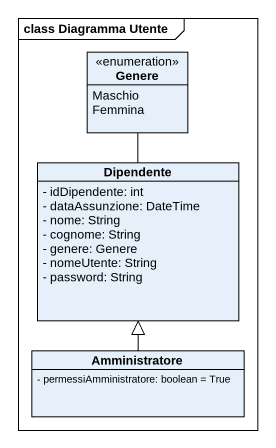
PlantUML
@startuml
mainframe class Diagramma Utente
hide circle
hide empty members
skinparam classAttributeIconSize 0
enum Genere {
  Maschio
  Femmina
}
class Dipendente {
  - idDipendente: int
  - dataAssunzione: DateTime
  - nome: String
  - cognome: String
  - genere: Genere
  - nomeUtente: String
  - password: String
}
class Amministratore {
  - permessiAmministratore: boolean = True
}
Dipendente -up- Genere
Amministratore -up-|> Dipendente
@enduml
